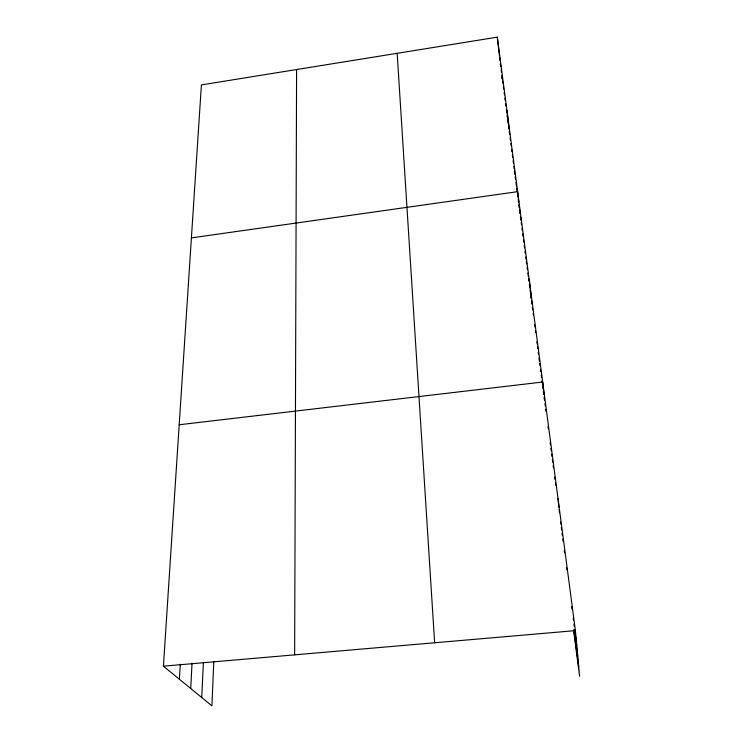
<?xml version="1.0" encoding="UTF-8"?>
<svg xmlns="http://www.w3.org/2000/svg" width="743" height="743" viewBox="0 0 743 743"><rect width="100%" height="100%" fill="white"/><g stroke="black" fill="none" stroke-linecap="round" stroke-linejoin="round"><path stroke-width="1.11" d="M294.637 654.852L296.596 69.545M213.761 661.799L211.931 705.85L163.414 666.174L201.399 84.906L497.299 37.15L575.407 630.621L579.586 676.214L573.577 630.24M201.752 697.528L203.368 662.747M190.71 688.501L192.028 663.193M179.416 679.26L180.28 664.279M191.406 237.89L517.63 191.657L518.79 201.929M179.184 424.764L542.687 382.023L544.025 394.524M163.414 666.174L575.407 630.621M501.163 69.805L501.46 72.08M501.906 75.48L502.352 78.888M502.649 81.163L502.946 83.43M503.392 86.838L503.698 89.104M504.144 92.513L504.441 94.779M504.887 98.187L505.184 100.454M505.63 103.862L505.927 106.128M506.373 109.537L506.68 111.812M507.125 115.211L507.423 117.487M507.868 120.886L508.166 123.162M508.611 126.561L508.909 128.836M509.354 132.245L509.661 134.511L509.308 131.084M510.107 137.919L510.404 140.204M510.859 143.64L511.156 145.925M511.602 149.352L511.908 151.637M512.354 155.064L512.651 157.349M513.107 160.776L513.404 163.061M513.859 166.488L514.156 168.772M514.453 171.057L514.908 174.484M515.205 176.769L515.503 179.054M515.958 182.481L516.404 185.908M516.71 188.193L517.156 191.62M517.453 193.904L517.76 196.189M518.205 199.616L518.512 201.901M518.958 205.328L519.255 207.613M519.71 211.04L520.007 213.325M520.759 219.055L520.462 216.761L520.834 220.114M521.215 222.501L521.512 224.795M521.967 228.25L522.273 230.544M522.719 233.989L523.026 236.293M523.471 239.738L523.778 242.032M524.233 245.478L524.53 247.781M524.985 251.227L525.282 253.521M525.738 256.967L526.044 259.27M526.341 261.564L526.648 263.867M527.093 267.313L527.4 269.607M527.855 273.053L528.301 276.498M528.607 278.801L528.905 281.095M529.36 284.541L529.666 286.844M530.112 290.29L530.418 292.584M530.874 296.03L531.171 298.333M531.626 301.779L531.923 304.073L531.579 300.729M532.378 307.518L532.675 309.803M533.13 313.23L533.428 315.524M534.635 324.672L534.932 326.966M535.378 330.394L535.684 332.688M536.883 341.836L537.189 344.13M537.486 346.414L537.783 348.699M538.238 352.136L538.536 354.42M538.991 357.857L539.437 361.284M539.743 363.578L540.04 365.862M540.495 369.299L540.793 371.584M541.238 375.02L541.545 377.305M541.991 380.741L542.297 383.026M542.743 386.453L543.049 388.747M543.495 392.174L543.792 394.468M544.247 397.895L544.545 400.189L544.266 396.799M545.752 409.356L546.049 411.65M548.009 426.575L548.315 428.869M550.126 442.642L550.424 444.936M550.879 448.382L551.176 450.676M551.631 454.122L551.928 456.416M552.383 459.861L552.69 462.155M553.136 465.592L553.442 467.895M554.649 477.071L554.947 479.365M555.402 482.811L555.699 485.105M560.519 521.827L560.826 524.131M561.281 527.567L561.578 529.861M562.033 533.307L562.33 535.601M562.785 539.037L563.083 541.331M564.29 550.507L564.587 552.801M566.547 567.717L566.853 570.011M571.673 606.715L571.971 609.009M573.178 618.185L573.475 620.479M573.93 623.925L574.228 626.219M574.683 629.655L576.791 645.713M574.32 630.036L577.766 656.338M573.893 629.86L578.713 666.694M506.967 110.586L509.048 128.808M497.299 37.15L499.38 55.14M499.64 57.387L500.02 60.759M501.859 76.64L502.119 78.916M519.051 204.204L519.431 207.631M519.691 209.916L520.072 213.334M529.471 281.625L531.329 298.482M545 403.616L545.232 405.808M558.012 498.414L558.912 507.274M559.135 509.494L559.47 512.819M397.171 53.31L434.636 642.769M500.708 66.406L500.41 64.13L500.68 66.406"/></g></svg>
